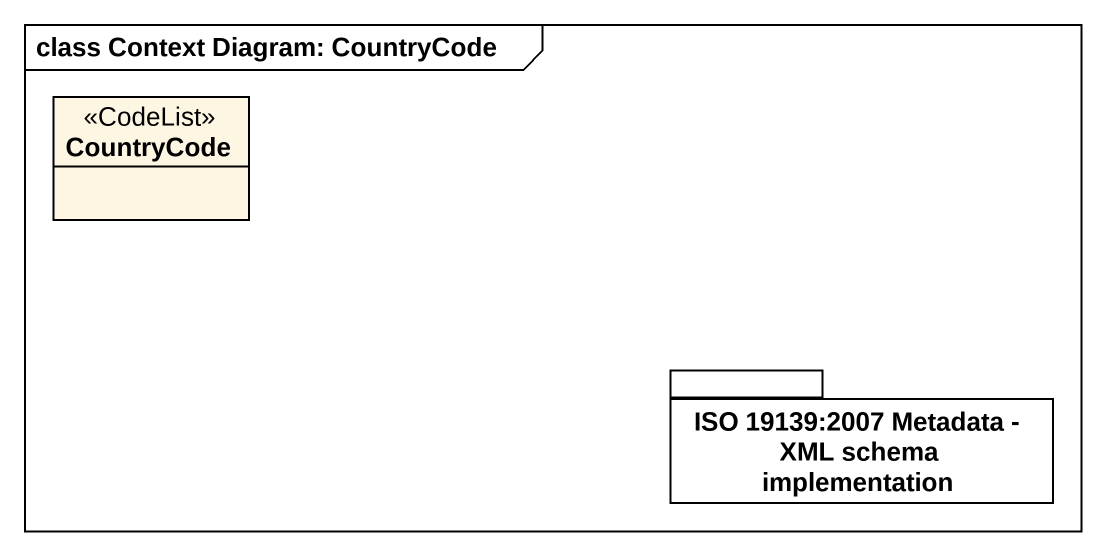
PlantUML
@startuml
mainframe class Context Diagram: CountryCode
hide circle
hide empty members
class CountryCode <<CodeList>>
package "ISO 19139:2007 Metadata - XML schema implementation" as ISO_19139_2007_Metadata_XML {
}
@enduml
